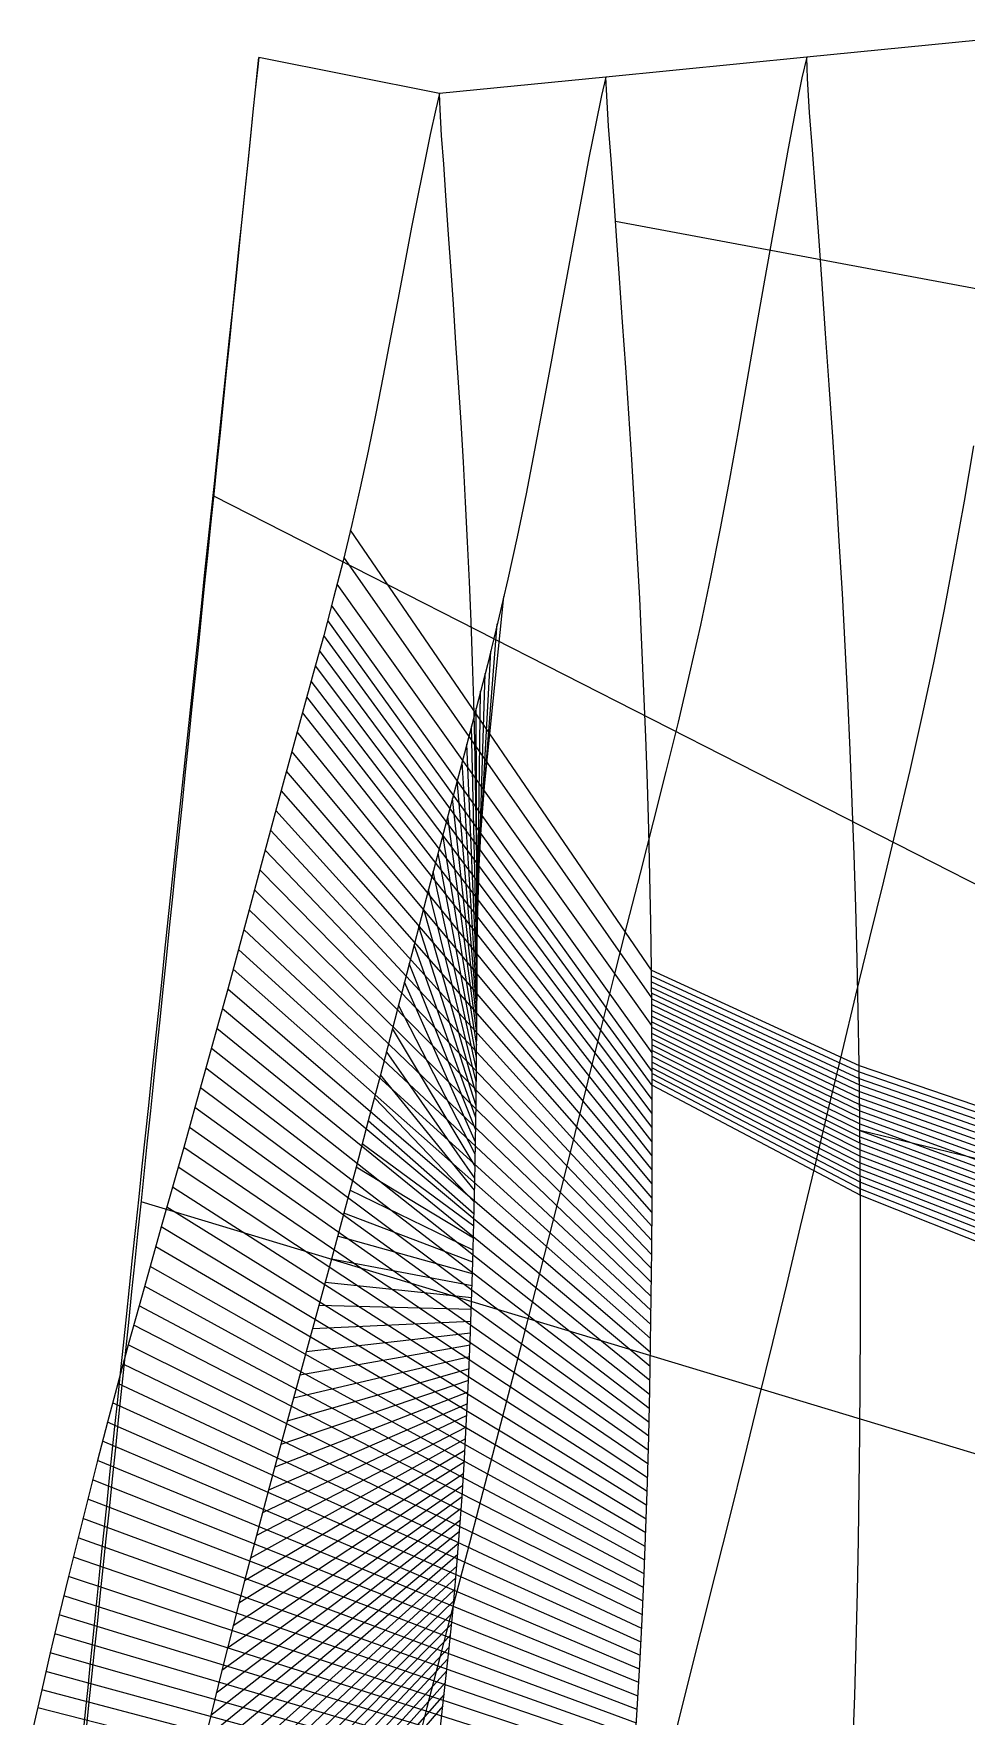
# Model space of a CAD drawing. Extents: x -427 to 427, y 0 to 209.
# Drawn here: x -426 to -396.5, y 140.7 to 193.9 of the extents above; entities that cross this region are included whole.
import ezdxf

# ---------------------------------------------------------------- set-up
doc = ezdxf.new("R2010")
doc.units = 0

msp = doc.modelspace()

# ---------------------------------------------------------------- linework, layer by layer
at = {"layer": 'default', "color": 5, "linetype": 'CONTINUOUS'}
for p, q in [((-393.973, 193.944, 198.374), (-401.545, 193.195, 212.43)), ((-418.894, 193.193, 255.9), (-418.935, 192.803, 255.917)), ((-413.169, 192.049, 239.203), (-418.894, 193.193, 255.9)), ((-401.545, 193.195, 212.43), (-407.899, 192.563, 226.097)), ((-401.545, 193.195, 212.43), (-401.695, 192.543, 212.407)), ((-418.935, 192.803, 255.917), (-419.001, 192.17, 255.945)), ((-407.899, 192.563, 226.097), (-413.169, 192.049, 239.203)), ((-407.899, 192.563, 226.097), (-408.036, 191.986, 226.084)), ((-401.695, 192.543, 212.407), (-401.912, 191.483, 212.381)), ((-419.001, 192.17, 255.945), (-419.075, 191.468, 255.977)), ((-413.169, 192.049, 239.203), (-413.291, 191.554, 239.198)), ((-408.036, 191.986, 226.084), (-408.236, 191.049, 226.072)), ((-419.075, 191.468, 255.977), (-419.156, 190.694, 256.011)), ((-413.291, 191.554, 239.198), (-413.47, 190.75, 239.196)), ((-401.912, 191.483, 212.381), (-402.129, 190.305, 212.363)), ((-408.236, 191.049, 226.072), (-408.437, 190.008, 226.068)), ((-419.156, 190.694, 256.011), (-419.243, 189.861, 256.048)), ((-413.47, 190.75, 239.196), (-413.648, 189.856, 239.202)), ((-402.129, 190.305, 212.363), (-402.364, 189.007, 212.346)), ((-419.243, 189.861, 256.048), (-419.335, 188.981, 256.087)), ((-413.648, 189.856, 239.202), (-413.843, 188.871, 239.208)), ((-408.437, 190.008, 226.068), (-408.654, 188.86, 226.065)), ((-419.335, 188.981, 256.087), (-419.431, 188.061, 256.128)), ((-413.843, 188.871, 239.208), (-414.053, 187.811, 239.215)), ((-408.654, 188.86, 226.065), (-408.889, 187.626, 226.061)), ((-402.364, 189.007, 212.346), (-402.619, 187.61, 212.327)), ((-419.431, 188.061, 256.128), (-419.53, 187.118, 256.17)), ((-414.053, 187.811, 239.215), (-414.27, 186.69, 239.224)), ((-408.889, 187.626, 226.061), (-409.132, 186.32, 226.06)), ((-338.025, 174.997, 242.953), (-407.597, 187.997, 226.556)), ((-402.619, 187.61, 212.327), (-402.882, 186.133, 212.31)), ((-419.53, 187.118, 256.17), (-419.629, 186.17, 256.212)), ((-414.27, 186.69, 239.224), (-414.493, 185.519, 239.235)), ((-419.629, 186.17, 256.212), (-419.728, 185.228, 256.254)), ((-409.132, 186.32, 226.06), (-409.381, 184.955, 226.06)), ((-402.882, 186.133, 212.31), (-403.152, 184.589, 212.295)), ((-414.493, 185.519, 239.235), (-414.72, 184.318, 239.246)), ((-419.728, 185.228, 256.254), (-419.825, 184.298, 256.295)), ((-409.381, 184.955, 226.06), (-409.635, 183.556, 226.06)), ((-403.152, 184.589, 212.295), (-403.428, 183.007, 212.279)), ((-419.825, 184.298, 256.295), (-419.922, 183.38, 256.336)), ((-414.72, 184.318, 239.246), (-414.951, 183.111, 239.257)), ((-419.922, 183.38, 256.336), (-420.017, 182.47, 256.376)), ((-409.635, 183.556, 226.06), (-409.894, 182.149, 226.06)), ((-414.951, 183.111, 239.257), (-415.187, 181.911, 239.266)), ((-403.428, 183.007, 212.279), (-403.708, 181.416, 212.262)), ((-420.017, 182.47, 256.376), (-420.113, 181.557, 256.417)), ((-415.187, 181.911, 239.266), (-415.427, 180.728, 239.271)), ((-409.894, 182.149, 226.06), (-410.157, 180.752, 226.057)), ((-420.113, 181.557, 256.417), (-420.211, 180.635, 256.457)), ((-403.708, 181.416, 212.262), (-403.993, 179.836, 212.242)), ((-420.211, 180.635, 256.457), (-420.309, 179.696, 256.499)), ((-415.427, 180.728, 239.271), (-415.677, 179.562, 239.272)), ((-410.157, 180.752, 226.057), (-410.427, 179.373, 226.049)), ((-396.26, 180.89, 198.046), (-396.561, 179.139, 198.005)), ((-420.309, 179.696, 256.499), (-420.41, 178.739, 256.541)), ((-403.993, 179.836, 212.242), (-404.285, 178.276, 212.217)), ((-415.677, 179.562, 239.272), (-415.941, 178.406, 239.268)), ((-410.427, 179.373, 226.049), (-410.707, 178.014, 226.037)), ((-396.561, 179.139, 198.005), (-396.871, 177.41, 197.958)), ((-420.41, 178.739, 256.541), (-420.513, 177.768, 256.584)), ((-415.941, 178.406, 239.268), (-416.222, 177.249, 239.258)), ((-410.707, 178.014, 226.037), (-411.003, 176.668, 226.017)), ((-404.285, 178.276, 212.217), (-404.589, 176.738, 212.185)), ((-420.513, 177.768, 256.584), (-420.616, 176.79, 256.627)), ((-416.222, 177.249, 239.258), (-416.521, 176.08, 239.243)), ((-396.871, 177.41, 197.958), (-397.192, 175.706, 197.902)), ((-420.616, 176.79, 256.627), (-420.72, 175.808, 256.671)), ((-411.003, 176.668, 226.017), (-411.318, 175.319, 225.989)), ((-404.589, 176.738, 212.185), (-404.91, 175.215, 212.143)), ((-416.521, 176.08, 239.243), (-416.836, 174.891, 239.223)), ((-411.991, 167.731, 241.399), (-411.131, 176.121, 226.005)), ((-420.72, 175.808, 256.671), (-420.824, 174.82, 256.714)), ((-411.318, 175.319, 225.989), (-411.654, 173.956, 225.954)), ((-397.192, 175.706, 197.902), (-397.533, 174.017, 197.834)), ((-420.824, 174.82, 256.714), (-420.929, 173.826, 256.758)), ((-416.836, 174.891, 239.223), (-417.165, 173.68, 239.201)), ((-411.988, 166.98, 241.456), (-411.34, 175.255, 225.985)), ((-404.91, 175.215, 212.143), (-405.253, 173.689, 212.091)), ((-411.984, 166.229, 241.512), (-411.549, 174.389, 225.964)), ((-420.929, 173.826, 256.758), (-421.034, 172.83, 256.802)), ((-411.654, 173.956, 225.954), (-412.009, 172.571, 225.913)), ((-397.533, 174.017, 197.834), (-397.895, 172.325, 197.754)), ((-417.165, 173.68, 239.201), (-417.503, 172.452, 239.177)), ((-411.98, 165.478, 241.569), (-411.725, 173.679, 225.946)), ((-405.253, 173.689, 212.091), (-405.618, 172.146, 212.03)), ((-421.034, 172.83, 256.802), (-421.139, 171.835, 256.846)), ((-411.979, 164.973, 241.607), (-411.867, 173.125, 225.929)), ((-417.503, 172.452, 239.177), (-417.843, 171.216, 239.153)), ((-412.009, 172.571, 225.913), (-412.378, 171.159, 225.868)), ((-411.98, 164.591, 241.635), (-412.009, 172.571, 225.913)), ((-405.618, 172.146, 212.03), (-406.004, 170.578, 211.961)), ((-397.895, 172.325, 197.754), (-398.282, 170.616, 197.661)), ((-421.139, 171.835, 256.846), (-421.243, 170.844, 256.89)), ((-411.98, 164.21, 241.663), (-412.156, 172.006, 225.895)), ((-417.843, 171.216, 239.153), (-418.181, 169.973, 239.13)), ((-412.378, 171.159, 225.868), (-412.758, 169.728, 225.82)), ((-411.981, 163.827, 241.691), (-412.304, 171.442, 225.877)), ((-421.243, 170.844, 256.89), (-421.347, 169.854, 256.934)), ((-411.983, 163.445, 241.718), (-412.454, 170.873, 225.858)), ((-406.004, 170.578, 211.961), (-406.406, 168.981, 211.886)), ((-398.282, 170.616, 197.661), (-398.691, 168.877, 197.558)), ((-411.985, 163.062, 241.746), (-412.606, 170.301, 225.839)), ((-421.347, 169.854, 256.934), (-421.452, 168.865, 256.978)), ((-418.181, 169.973, 239.13), (-418.519, 168.722, 239.107)), ((-412.758, 169.728, 225.82), (-413.14, 168.286, 225.772)), ((-411.987, 162.679, 241.773), (-412.758, 169.728, 225.82)), ((-411.99, 162.295, 241.801), (-412.911, 169.151, 225.801)), ((-406.406, 168.981, 211.886), (-406.819, 167.361, 211.807)), ((-421.452, 168.865, 256.978), (-421.556, 167.874, 257.021)), ((-418.519, 168.722, 239.107), (-418.856, 167.464, 239.085)), ((-411.993, 161.912, 241.828), (-413.064, 168.575, 225.782)), ((-398.691, 168.877, 197.558), (-399.118, 167.106, 197.448)), ((-421.556, 167.874, 257.021), (-421.661, 166.879, 257.065)), ((-413.14, 168.286, 225.772), (-413.521, 166.838, 225.725)), ((-411.996, 161.528, 241.855), (-413.216, 167.997, 225.763)), ((-418.856, 167.464, 239.085), (-419.194, 166.204, 239.064)), ((-412, 161.144, 241.882), (-413.369, 167.417, 225.744)), ((-406.819, 167.361, 211.807), (-407.235, 165.729, 211.728)), ((-421.661, 166.879, 257.065), (-421.767, 165.882, 257.109)), ((-413.521, 166.838, 225.725), (-413.9, 165.379, 225.68)), ((-412.004, 160.76, 241.909), (-413.521, 166.838, 225.725)), ((-399.118, 167.106, 197.448), (-399.556, 165.31, 197.333)), ((-412.009, 160.377, 241.936), (-413.673, 166.254, 225.707)), ((-421.767, 165.882, 257.109), (-421.872, 164.887, 257.153)), ((-419.194, 166.204, 239.064), (-419.533, 164.945, 239.042)), ((-407.235, 165.729, 211.728), (-407.649, 164.09, 211.651)), ((-413.9, 165.379, 225.68), (-414.28, 163.913, 225.635)), ((-412.013, 159.993, 241.963), (-413.825, 165.671, 225.689)), ((-399.556, 165.31, 197.333), (-399.997, 163.501, 197.217)), ((-421.872, 164.887, 257.153), (-421.976, 163.896, 257.197)), ((-419.533, 164.945, 239.042), (-419.873, 163.69, 239.019)), ((-412.019, 159.61, 241.989), (-413.976, 165.086, 225.671)), ((-412.024, 159.227, 242.016), (-414.128, 164.5, 225.653)), ((-421.976, 163.896, 257.197), (-422.08, 162.912, 257.241)), ((-419.873, 163.69, 239.019), (-420.216, 162.439, 238.994)), ((-414.28, 163.913, 225.635), (-414.66, 162.444, 225.59)), ((-412.029, 158.845, 242.042), (-414.28, 163.913, 225.635)), ((-407.649, 164.09, 211.651), (-408.062, 162.439, 211.574)), ((-412.036, 158.463, 242.068), (-414.47, 163.179, 225.612)), ((-399.997, 163.501, 197.217), (-400.436, 161.683, 197.103)), ((-422.08, 162.912, 257.241), (-422.183, 161.935, 257.284)), ((-420.216, 162.439, 238.994), (-420.563, 161.188, 238.969)), ((-414.66, 162.444, 225.59), (-415.041, 160.977, 225.544)), ((-412.043, 158.082, 242.094), (-414.66, 162.444, 225.59)), ((-408.062, 162.439, 211.574), (-408.474, 160.78, 211.499)), ((-422.183, 161.935, 257.284), (-422.286, 160.966, 257.327)), ((-412.05, 157.7, 242.12), (-414.85, 161.71, 225.567)), ((-400.436, 161.683, 197.103), (-400.874, 159.853, 196.991)), ((-422.286, 160.966, 257.327), (-422.387, 160.002, 257.369)), ((-420.563, 161.188, 238.969), (-420.913, 159.935, 238.942)), ((-415.041, 160.977, 225.544), (-415.424, 159.514, 225.497)), ((-412.057, 157.32, 242.145), (-415.041, 160.977, 225.544)), ((-408.474, 160.78, 211.499), (-408.887, 159.117, 211.423)), ((-422.387, 160.002, 257.369), (-422.489, 159.04, 257.412)), ((-420.913, 159.935, 238.942), (-421.268, 158.677, 238.915)), ((-412.066, 156.94, 242.17), (-415.232, 160.245, 225.521)), ((-400.874, 159.853, 196.991), (-401.312, 158.013, 196.879)), ((-415.424, 159.514, 225.497), (-415.809, 158.055, 225.449)), ((-412.074, 156.56, 242.196), (-415.424, 159.514, 225.497)), ((-422.489, 159.04, 257.412), (-422.59, 158.077, 257.454)), ((-408.887, 159.117, 211.423), (-409.302, 157.457, 211.347)), ((-347.059, 146.388, 252.908), (-399.859, 159.216, 215.749)), ((-421.268, 158.677, 238.915), (-421.624, 157.417, 238.887)), ((-412.083, 156.18, 242.221), (-415.616, 158.784, 225.473)), ((-422.59, 158.077, 257.454), (-422.692, 157.11, 257.497)), ((-415.809, 158.055, 225.449), (-416.199, 156.597, 225.4)), ((-412.093, 155.801, 242.245), (-415.809, 158.055, 225.449)), ((-401.312, 158.013, 196.879), (-401.75, 156.17, 196.768)), ((-421.624, 157.417, 238.887), (-421.98, 156.158, 238.859)), ((-412.103, 155.423, 242.27), (-416.004, 157.326, 225.425)), ((-409.302, 157.457, 211.347), (-409.718, 155.801, 211.27)), ((-422.692, 157.11, 257.497), (-422.793, 156.143, 257.54)), ((-422.793, 156.143, 257.54), (-422.895, 155.182, 257.583)), ((-421.98, 156.158, 238.859), (-422.332, 154.906, 238.832)), ((-416.199, 156.597, 225.4), (-416.593, 155.136, 225.348)), ((-412.113, 155.044, 242.295), (-416.199, 156.597, 225.4)), ((-401.75, 156.17, 196.768), (-402.189, 154.329, 196.655)), ((-412.124, 154.668, 242.318), (-416.396, 155.866, 225.374)), ((-409.718, 155.801, 211.27), (-410.138, 154.15, 211.19)), ((-422.895, 155.182, 257.583), (-422.994, 154.236, 257.624)), ((-416.593, 155.136, 225.348), (-416.992, 153.67, 225.295)), ((-412.136, 154.291, 242.342), (-416.593, 155.136, 225.348)), ((-422.332, 154.906, 238.832), (-422.68, 153.662, 238.805)), ((-422.994, 154.236, 257.624), (-423.091, 153.312, 257.665)), ((-412.148, 153.914, 242.366), (-416.793, 154.403, 225.322)), ((-410.138, 154.15, 211.19), (-410.562, 152.499, 211.109)), ((-402.189, 154.329, 196.655), (-402.631, 152.493, 196.541)), ((-422.68, 153.662, 238.805), (-423.022, 152.427, 238.78)), ((-416.992, 153.67, 225.295), (-417.393, 152.2, 225.242)), ((-412.161, 153.538, 242.389), (-416.992, 153.67, 225.295)), ((-423.091, 153.312, 257.665), (-423.186, 152.412, 257.705)), ((-412.174, 153.164, 242.412), (-417.192, 152.935, 225.269)), ((-423.022, 152.427, 238.78), (-423.356, 151.2, 238.758)), ((-423.186, 152.412, 257.705), (-423.278, 151.536, 257.744)), ((-412.202, 152.414, 242.458), (-417.593, 151.467, 225.215)), ((-412.188, 152.789, 242.435), (-417.393, 152.2, 225.242)), ((-410.562, 152.499, 211.109), (-410.991, 150.845, 211.025)), ((-402.631, 152.493, 196.541), (-403.076, 150.662, 196.425)), ((-417.393, 152.2, 225.242), (-417.793, 150.733, 225.189)), ((-412.218, 152.041, 242.48), (-417.793, 150.733, 225.189)), ((-423.278, 151.536, 257.744), (-423.367, 150.679, 257.782)), ((-412.234, 151.668, 242.503), (-417.991, 150.003, 225.162)), ((-423.356, 151.2, 238.758), (-423.681, 149.98, 238.737)), ((-412.268, 150.924, 242.546), (-418.385, 148.548, 225.111)), ((-412.25, 151.296, 242.525), (-418.19, 149.273, 225.136)), ((-410.991, 150.845, 211.025), (-411.424, 149.186, 210.939)), ((-423.367, 150.679, 257.782), (-423.455, 149.842, 257.819)), ((-412.286, 150.553, 242.567), (-418.581, 147.823, 225.085)), ((-417.793, 150.733, 225.189), (-418.19, 149.273, 225.136)), ((-403.076, 150.662, 196.425), (-403.525, 148.832, 196.306)), ((-423.681, 149.98, 238.737), (-423.997, 148.762, 238.72)), ((-423.455, 149.842, 257.819), (-423.54, 149.021, 257.856)), ((-412.324, 149.813, 242.609), (-418.965, 146.383, 225.036)), ((-412.304, 150.182, 242.589), (-418.773, 147.103, 225.061)), ((-412.344, 149.444, 242.629), (-419.153, 145.668, 225.013)), ((-418.19, 149.273, 225.136), (-418.581, 147.823, 225.085)), ((-423.997, 148.762, 238.72), (-424.307, 147.541, 238.704)), ((-423.54, 149.021, 257.856), (-423.624, 148.216, 257.892)), ((-412.386, 148.706, 242.67), (-419.524, 144.242, 224.969)), ((-412.365, 149.075, 242.65), (-419.341, 144.953, 224.99)), ((-411.424, 149.186, 210.939), (-411.861, 147.523, 210.853)), ((-403.525, 148.832, 196.306), (-403.981, 146.998, 196.184)), ((-423.624, 148.216, 257.892), (-423.706, 147.425, 257.927)), ((-412.409, 148.339, 242.689), (-419.706, 143.53, 224.948)), ((-412.456, 147.606, 242.727), (-420.062, 142.11, 224.909)), ((-412.433, 147.973, 242.708), (-419.884, 142.82, 224.928)), ((-418.581, 147.823, 225.085), (-418.965, 146.383, 225.036)), ((-424.307, 147.541, 238.704), (-424.611, 146.316, 238.692)), ((-423.706, 147.425, 257.927), (-423.787, 146.648, 257.962)), ((-412.482, 147.241, 242.745), (-420.236, 141.399, 224.891)), ((-411.861, 147.523, 210.853), (-412.296, 145.862, 210.766)), ((-423.787, 146.648, 257.962), (-423.866, 145.883, 257.996)), ((-412.508, 146.876, 242.763), (-420.41, 140.688, 224.873)), ((-403.981, 146.998, 196.184), (-404.441, 145.158, 196.06)), ((-424.611, 146.316, 238.692), (-424.912, 145.09, 238.68)), ((-412.563, 146.146, 242.799), (-420.752, 139.26, 224.841)), ((-412.535, 146.511, 242.781), (-420.581, 139.974, 224.857)), ((-418.965, 146.383, 225.036), (-419.341, 144.953, 224.99)), ((-423.866, 145.883, 257.996), (-423.943, 145.132, 258.03)), ((-412.593, 145.781, 242.815), (-420.92, 138.546, 224.825)), ((-412.296, 145.862, 210.766), (-412.728, 144.21, 210.681)), ((-424.912, 145.09, 238.68), (-425.207, 143.871, 238.67)), ((-423.943, 145.132, 258.03), (-424.019, 144.393, 258.063)), ((-412.654, 145.051, 242.849), (-421.254, 137.121, 224.796)), ((-412.623, 145.416, 242.832), (-421.089, 137.831, 224.81)), ((-419.341, 144.953, 224.99), (-419.706, 143.53, 224.948)), ((-404.441, 145.158, 196.06), (-404.903, 143.314, 195.934)), ((-412.687, 144.685, 242.864), (-421.42, 136.41, 224.781)), ((-425.207, 143.871, 238.67), (-425.493, 142.67, 238.661)), ((-424.019, 144.393, 258.063), (-424.094, 143.668, 258.096)), ((-412.753, 143.953, 242.896), (-421.741, 135.011, 224.755)), ((-412.72, 144.319, 242.88), (-421.581, 135.711, 224.768)), ((-412.728, 144.21, 210.681), (-413.154, 142.568, 210.598)), ((-424.094, 143.668, 258.096), (-424.166, 142.955, 258.128)), ((-412.79, 143.584, 242.911), (-421.894, 134.328, 224.743)), ((-419.706, 143.53, 224.948), (-420.062, 142.11, 224.909)), ((-424.166, 142.955, 258.128), (-424.238, 142.256, 258.16)), ((-412.863, 142.847, 242.94), (-422.189, 132.979, 224.724)), ((-412.827, 143.216, 242.926), (-422.047, 133.645, 224.732)), ((-404.903, 143.314, 195.934), (-405.366, 141.473, 195.809)), ((-425.493, 142.67, 238.661), (-425.765, 141.498, 238.655)), ((-412.902, 142.476, 242.955), (-422.331, 132.313, 224.715)), ((-413.154, 142.568, 210.598), (-413.572, 140.938, 210.518)), ((-424.238, 142.256, 258.16), (-424.307, 141.574, 258.191)), ((-412.941, 142.103, 242.969), (-422.462, 131.663, 224.711)), ((-420.062, 142.11, 224.909), (-420.41, 140.688, 224.873)), ((-425.765, 141.498, 238.655), (-426.019, 140.355, 238.653)), ((-424.307, 141.574, 258.191), (-424.374, 140.909, 258.221)), ((-413.021, 141.357, 242.997), (-422.71, 130.379, 224.705)), ((-412.981, 141.731, 242.983), (-422.593, 131.014, 224.706)), ((-405.366, 141.473, 195.809), (-405.824, 139.641, 195.685)), ((-424.374, 140.909, 258.221), (-424.439, 140.264, 258.25)), ((-413.063, 140.981, 243.01), (-422.828, 129.744, 224.705)), ((-420.41, 140.688, 224.873), (-420.752, 139.26, 224.841)), ((-413.572, 140.938, 210.518), (-413.98, 139.32, 210.441))]:
    msp.add_line(p, q, dxfattribs=at)
at = {"layer": 'default', "color": 3, "linetype": 'CONTINUOUS'}
for p, q in [((-418.934, 192.802, 255.918), (-418.894, 193.193, 255.9)), ((-401.519, 192.528, 212.492), (-401.545, 193.195, 212.43)), ((-418.998, 192.169, 255.946), (-418.934, 192.802, 255.918)), ((-407.877, 191.972, 226.149), (-407.899, 192.563, 226.097)), ((-401.455, 191.449, 212.602), (-401.519, 192.528, 212.492)), ((-419.069, 191.473, 255.978), (-418.998, 192.169, 255.946)), ((-413.151, 191.541, 239.246), (-413.169, 192.049, 239.203)), ((-407.821, 191.016, 226.242), (-407.877, 191.972, 226.149)), ((-419.147, 190.707, 256.012), (-419.069, 191.473, 255.978)), ((-413.105, 190.719, 239.323), (-413.151, 191.541, 239.246)), ((-401.364, 190.261, 212.734), (-401.455, 191.449, 212.602)), ((-407.74, 189.964, 226.353), (-407.821, 191.016, 226.242)), ((-419.232, 189.874, 256.05), (-419.147, 190.707, 256.012)), ((-413.038, 189.813, 239.412), (-413.105, 190.719, 239.323)), ((-401.265, 188.951, 212.878), (-401.364, 190.261, 212.734)), ((-419.323, 188.989, 256.09), (-419.232, 189.874, 256.05)), ((-412.965, 188.815, 239.511), (-413.038, 189.813, 239.412)), ((-407.654, 188.804, 226.473), (-407.74, 189.964, 226.353)), ((-419.417, 188.066, 256.132), (-419.323, 188.989, 256.09)), ((-412.891, 187.732, 239.616), (-412.965, 188.815, 239.511)), ((-407.565, 187.544, 226.602), (-407.654, 188.804, 226.473)), ((-401.164, 187.529, 213.032), (-401.265, 188.951, 212.878)), ((-419.514, 187.118, 256.175), (-419.417, 188.066, 256.132)), ((-412.812, 186.58, 239.728), (-412.891, 187.732, 239.616)), ((-419.612, 186.155, 256.218), (-419.514, 187.118, 256.175)), ((-407.47, 186.205, 226.74), (-407.565, 187.544, 226.602)), ((-401.056, 186.018, 213.195), (-401.164, 187.529, 213.032)), ((-412.73, 185.381, 239.844), (-412.812, 186.58, 239.728)), ((-419.711, 185.186, 256.262), (-419.612, 186.155, 256.218)), ((-407.372, 184.811, 226.882), (-407.47, 186.205, 226.74)), ((-400.945, 184.444, 213.365), (-401.056, 186.018, 213.195)), ((-419.81, 184.215, 256.306), (-419.711, 185.186, 256.262)), ((-412.649, 184.147, 239.963), (-412.73, 185.381, 239.844)), ((-407.274, 183.377, 227.028), (-407.372, 184.811, 226.882)), ((-400.833, 182.825, 213.538), (-400.945, 184.444, 213.365)), ((-419.909, 183.243, 256.349), (-419.81, 184.215, 256.306)), ((-412.568, 182.894, 240.083), (-412.649, 184.147, 239.963)), ((-407.177, 181.92, 227.175), (-407.274, 183.377, 227.028)), ((-420.008, 182.272, 256.393), (-419.909, 183.243, 256.349)), ((-412.489, 181.634, 240.203), (-412.568, 182.894, 240.083)), ((-400.722, 181.18, 213.713), (-400.833, 182.825, 213.538)), ((-420.108, 181.302, 256.437), (-420.008, 182.272, 256.393)), ((-407.083, 180.455, 227.321), (-407.177, 181.92, 227.175)), ((-420.207, 180.333, 256.481), (-420.108, 181.302, 256.437)), ((-412.415, 180.373, 240.321), (-412.489, 181.634, 240.203)), ((-400.614, 179.526, 213.887), (-400.722, 181.18, 213.713)), ((-420.306, 179.362, 256.525), (-420.207, 180.333, 256.481)), ((-412.346, 179.11, 240.438), (-412.415, 180.373, 240.321)), ((-406.993, 178.989, 227.466), (-407.083, 180.455, 227.321)), ((-420.406, 178.39, 256.568), (-420.306, 179.362, 256.525)), ((-309.183, 122.644, 355.545), (-420.312, 179.301, 256.527)), ((-412.282, 177.848, 240.553), (-412.346, 179.11, 240.438)), ((-400.512, 177.871, 214.058), (-400.614, 179.526, 213.887)), ((-406.909, 177.521, 227.608), (-406.993, 178.989, 227.466)), ((-420.505, 177.418, 256.612), (-420.406, 178.39, 256.568)), ((-412.224, 176.589, 240.666), (-412.282, 177.848, 240.553)), ((-406.831, 176.053, 227.748), (-406.909, 177.521, 227.608)), ((-400.415, 176.213, 214.227), (-400.512, 177.871, 214.058)), ((-420.605, 176.446, 256.656), (-420.505, 177.418, 256.612)), ((-420.705, 175.473, 256.7), (-420.605, 176.446, 256.656)), ((-412.172, 175.331, 240.776), (-412.224, 176.589, 240.666)), ((-406.76, 174.589, 227.885), (-406.831, 176.053, 227.748)), ((-400.325, 174.556, 214.392), (-400.415, 176.213, 214.227)), ((-420.805, 174.496, 256.744), (-420.705, 175.473, 256.7)), ((-412.127, 174.072, 240.885), (-412.172, 175.331, 240.776)), ((-420.905, 173.516, 256.788), (-420.805, 174.496, 256.744)), ((-406.696, 173.126, 228.019), (-406.76, 174.589, 227.885)), ((-400.243, 172.903, 214.554), (-400.325, 174.556, 214.392)), ((-412.087, 172.811, 240.991), (-412.127, 174.072, 240.885)), ((-421.006, 172.535, 256.832), (-420.905, 173.516, 256.788)), ((-412.054, 171.55, 241.095), (-412.087, 172.811, 240.991)), ((-406.639, 171.662, 228.15), (-406.696, 173.126, 228.019)), ((-400.168, 171.251, 214.712), (-400.243, 172.903, 214.554)), ((-421.107, 171.551, 256.876), (-421.006, 172.535, 256.832)), ((-406.589, 170.196, 228.279), (-406.639, 171.662, 228.15)), ((-421.209, 170.564, 256.921), (-421.107, 171.551, 256.876)), ((-412.026, 170.291, 241.198), (-412.054, 171.55, 241.095)), ((-400.102, 169.598, 214.866), (-400.168, 171.251, 214.712)), ((-421.31, 169.574, 256.965), (-421.209, 170.564, 256.921)), ((-412.006, 169.03, 241.298), (-412.026, 170.291, 241.198)), ((-406.546, 168.73, 228.405), (-406.589, 170.196, 228.279)), ((-421.412, 168.585, 257.01), (-421.31, 169.574, 256.965)), ((-400.043, 167.942, 215.017), (-400.102, 169.598, 214.866)), ((-411.992, 167.766, 241.396), (-412.006, 169.03, 241.298)), ((-421.514, 167.597, 257.054), (-421.412, 168.585, 257.01)), ((-406.51, 167.265, 228.528), (-406.546, 168.73, 228.405)), ((-399.991, 166.287, 215.164), (-400.043, 167.942, 215.017)), ((-421.615, 166.613, 257.098), (-421.514, 167.597, 257.054)), ((-411.983, 166.498, 241.493), (-411.992, 167.766, 241.396)), ((-406.481, 165.799, 228.648), (-406.51, 167.265, 228.528)), ((-421.716, 165.631, 257.142), (-421.615, 166.613, 257.098)), ((-411.979, 165.228, 241.588), (-411.983, 166.498, 241.493)), ((-399.947, 164.632, 215.307), (-399.991, 166.287, 215.164)), ((-406.46, 164.328, 228.765), (-406.481, 165.799, 228.648)), ((-421.817, 164.654, 257.186), (-421.716, 165.631, 257.142)), ((-411.98, 163.955, 241.681), (-411.979, 165.228, 241.588)), ((-421.917, 163.68, 257.23), (-421.817, 164.654, 257.186)), ((-406.445, 162.853, 228.88), (-406.46, 164.328, 228.765)), ((-399.911, 162.977, 215.446), (-399.947, 164.632, 215.307)), ((-422.017, 162.711, 257.273), (-421.917, 163.68, 257.23)), ((-411.987, 162.679, 241.773), (-411.98, 163.955, 241.681)), ((-422.117, 161.747, 257.316), (-422.017, 162.711, 257.273)), ((-411.997, 161.4, 241.864), (-411.987, 162.679, 241.773)), ((-406.435, 161.376, 228.993), (-406.445, 162.853, 228.88)), ((-399.884, 161.316, 215.582), (-399.911, 162.977, 215.446)), ((-422.216, 160.787, 257.36), (-422.117, 161.747, 257.316)), ((-412.011, 160.121, 241.954), (-411.997, 161.4, 241.864)), ((-406.432, 159.896, 229.104), (-406.435, 161.376, 228.993)), ((-399.863, 159.65, 215.716), (-399.884, 161.316, 215.582)), ((-422.314, 159.832, 257.402), (-422.216, 160.787, 257.36)), ((-412.029, 158.845, 242.042), (-412.011, 160.121, 241.954)), ((-406.434, 158.411, 229.213), (-406.432, 159.896, 229.104)), ((-422.413, 158.881, 257.445), (-422.314, 159.832, 257.402)), ((-399.848, 157.981, 215.846), (-399.863, 159.65, 215.716)), ((-422.51, 157.935, 257.487), (-422.413, 158.881, 257.445)), ((-412.052, 157.573, 242.128), (-412.029, 158.845, 242.042)), ((-406.441, 156.924, 229.32), (-406.434, 158.411, 229.213)), ((-422.608, 156.989, 257.53), (-422.51, 157.935, 257.487)), ((-399.84, 156.309, 215.973), (-399.848, 157.981, 215.846)), ((-412.08, 156.306, 242.213), (-412.052, 157.573, 242.128)), ((-422.707, 156.039, 257.572), (-422.608, 156.989, 257.53)), ((-309.183, 122.644, 355.545), (-422.612, 156.954, 257.531)), ((-406.452, 155.435, 229.425), (-406.441, 156.924, 229.32)), ((-412.113, 155.044, 242.295), (-412.08, 156.306, 242.213)), ((-399.838, 154.633, 216.098), (-399.84, 156.309, 215.973)), ((-422.806, 155.081, 257.615), (-422.707, 156.039, 257.572)), ((-422.907, 154.113, 257.658), (-422.806, 155.081, 257.615)), ((-406.467, 153.951, 229.529), (-406.452, 155.435, 229.425)), ((-412.152, 153.788, 242.374), (-412.113, 155.044, 242.295)), ((-399.842, 152.952, 216.221), (-399.838, 154.633, 216.098)), ((-423.008, 153.134, 257.702), (-422.907, 154.113, 257.658)), ((-412.197, 152.539, 242.451), (-412.152, 153.788, 242.374)), ((-406.488, 152.472, 229.63), (-406.467, 153.951, 229.529)), ((-423.111, 152.146, 257.746), (-423.008, 153.134, 257.702)), ((-399.849, 151.271, 216.341), (-399.842, 152.952, 216.221)), ((-412.25, 151.296, 242.525), (-412.197, 152.539, 242.451)), ((-406.514, 150.998, 229.728), (-406.488, 152.472, 229.63)), ((-423.215, 151.15, 257.79), (-423.111, 152.146, 257.746)), ((-423.318, 150.151, 257.835), (-423.215, 151.15, 257.79)), ((-412.31, 150.059, 242.596), (-412.25, 151.296, 242.525)), ((-406.547, 149.53, 229.824), (-406.514, 150.998, 229.728)), ((-399.862, 149.594, 216.459), (-399.849, 151.271, 216.341)), ((-423.422, 149.159, 257.879), (-423.318, 150.151, 257.835)), ((-412.378, 148.829, 242.663), (-412.31, 150.059, 242.596)), ((-406.586, 148.068, 229.916), (-406.547, 149.53, 229.824)), ((-399.88, 147.923, 216.573), (-399.862, 149.594, 216.459)), ((-423.523, 148.18, 257.923), (-423.422, 149.159, 257.879)), ((-412.456, 147.606, 242.727), (-412.378, 148.829, 242.663)), ((-423.623, 147.22, 257.966), (-423.523, 148.18, 257.923)), ((-412.544, 146.389, 242.787), (-412.456, 147.606, 242.727)), ((-406.633, 146.615, 230.004), (-406.586, 148.068, 229.916)), ((-399.905, 146.258, 216.685), (-399.88, 147.923, 216.573)), ((-423.721, 146.28, 258.008), (-423.623, 147.22, 257.966)), ((-406.688, 145.168, 230.089), (-406.633, 146.615, 230.004)), ((-423.817, 145.36, 258.049), (-423.721, 146.28, 258.008)), ((-412.643, 145.173, 242.843), (-412.544, 146.389, 242.787)), ((-399.937, 144.6, 216.792), (-399.905, 146.258, 216.685)), ((-423.91, 144.461, 258.089), (-423.817, 145.36, 258.049)), ((-412.753, 143.953, 242.896), (-412.643, 145.173, 242.843)), ((-406.752, 143.729, 230.169), (-406.688, 145.168, 230.089)), ((-424.002, 143.585, 258.128), (-423.91, 144.461, 258.089)), ((-399.976, 142.949, 216.895), (-399.937, 144.6, 216.792)), ((-412.875, 142.724, 242.945), (-412.753, 143.953, 242.896)), ((-424.091, 142.735, 258.166), (-424.002, 143.585, 258.128)), ((-406.825, 142.297, 230.246), (-406.752, 143.729, 230.169)), ((-400.023, 141.306, 216.994), (-399.976, 142.949, 216.895)), ((-424.177, 141.912, 258.202), (-424.091, 142.735, 258.166)), ((-413.007, 141.483, 242.992), (-412.875, 142.724, 242.945)), ((-406.908, 140.874, 230.317), (-406.825, 142.297, 230.246)), ((-424.26, 141.121, 258.237), (-424.177, 141.912, 258.202)), ((-413.147, 140.229, 243.037), (-413.007, 141.483, 242.992)), ((-400.08, 139.672, 217.087), (-400.023, 141.306, 216.994)), ((-424.339, 140.367, 258.271), (-424.26, 141.121, 258.237)), ((-407.003, 139.458, 230.384), (-406.908, 140.874, 230.317))]:
    msp.add_line(p, q, dxfattribs=at)
at = {"layer": 'default', "color": 1, "linetype": 'CONTINUOUS'}
for p, q in [((-406.46, 164.288, 228.768), (-415.986, 178.223, 239.266)), ((-406.452, 163.414, 228.836), (-416.2, 177.366, 239.257)), ((-406.445, 162.541, 228.903), (-416.414, 176.508, 239.248)), ((-406.438, 161.667, 228.971), (-416.584, 175.842, 239.239)), ((-406.435, 161.08, 229.015), (-416.71, 175.366, 239.231)), ((-406.434, 160.636, 229.048), (-416.836, 174.891, 239.223)), ((-406.433, 160.192, 229.082), (-416.968, 174.407, 239.214)), ((-406.432, 159.747, 229.115), (-417.1, 173.922, 239.206)), ((-406.433, 159.302, 229.147), (-417.233, 173.435, 239.196)), ((-406.433, 158.857, 229.18), (-417.368, 172.944, 239.187)), ((-406.434, 158.411, 229.213), (-417.503, 172.452, 239.177)), ((-406.436, 157.965, 229.245), (-417.673, 171.834, 239.165)), ((-406.438, 157.519, 229.277), (-417.843, 171.216, 239.153)), ((-406.44, 157.072, 229.309), (-418.012, 170.594, 239.141)), ((-406.443, 156.626, 229.341), (-418.181, 169.973, 239.13)), ((-406.446, 156.18, 229.373), (-418.35, 169.347, 239.118)), ((-406.45, 155.733, 229.404), (-418.519, 168.722, 239.107)), ((-406.453, 155.287, 229.436), (-418.688, 168.093, 239.096)), ((-406.458, 154.842, 229.467), (-418.856, 167.464, 239.085)), ((-406.463, 154.396, 229.498), (-419.025, 166.834, 239.075)), ((-406.467, 153.951, 229.529), (-419.194, 166.204, 239.064)), ((-406.473, 153.507, 229.559), (-419.364, 165.575, 239.053)), ((-406.479, 153.063, 229.59), (-419.533, 164.945, 239.042)), ((-406.486, 152.62, 229.62), (-419.703, 164.318, 239.03)), ((-406.493, 152.177, 229.65), (-419.873, 163.69, 239.019)), ((-406.501, 151.735, 229.679), (-420.045, 163.065, 239.006)), ((-406.509, 151.293, 229.709), (-420.216, 162.439, 238.994)), ((-406.517, 150.851, 229.738), (-420.389, 161.813, 238.982)), ((-406.527, 150.411, 229.766), (-420.563, 161.188, 238.969)), ((-406.537, 149.97, 229.795), (-420.738, 160.561, 238.956)), ((-406.547, 149.53, 229.824), (-420.913, 159.935, 238.942)), ((-406.559, 149.091, 229.851), (-421.09, 159.306, 238.929)), ((-406.57, 148.653, 229.879), (-421.268, 158.677, 238.915)), ((-406.582, 148.215, 229.906), (-421.446, 158.047, 238.901)), ((-406.596, 147.778, 229.933), (-421.624, 157.417, 238.887)), ((-406.61, 147.341, 229.96), (-421.802, 156.788, 238.873)), ((-406.624, 146.905, 229.986), (-421.98, 156.158, 238.859)), ((-406.639, 146.47, 230.013), (-422.156, 155.532, 238.845)), ((-406.655, 146.036, 230.038), (-422.332, 154.906, 238.832)), ((-406.672, 145.602, 230.063), (-422.506, 154.284, 238.818)), ((-406.688, 145.168, 230.089), (-422.68, 153.662, 238.805)), ((-406.707, 144.736, 230.113), (-422.851, 153.044, 238.793)), ((-406.726, 144.304, 230.137), (-423.022, 152.427, 238.78)), ((-406.745, 143.873, 230.161), (-423.189, 151.813, 238.769)), ((-406.766, 143.442, 230.185), (-423.356, 151.2, 238.758)), ((-406.788, 143.013, 230.208), (-423.518, 150.59, 238.747)), ((-406.81, 142.583, 230.231), (-423.681, 149.98, 238.737)), ((-406.833, 142.155, 230.253), (-423.839, 149.371, 238.728)), ((-406.858, 141.728, 230.274), (-423.997, 148.762, 238.72)), ((-406.883, 141.301, 230.296), (-424.152, 148.151, 238.712)), ((-406.908, 140.874, 230.317), (-424.307, 147.541, 238.704)), ((-406.936, 140.449, 230.337), (-424.459, 146.929, 238.698)), ((-406.965, 140.024, 230.357), (-424.611, 146.316, 238.692)), ((-406.993, 139.6, 230.377), (-424.761, 145.703, 238.686)), ((-407.024, 139.175, 230.396), (-424.912, 145.09, 238.68)), ((-407.057, 138.75, 230.414), (-425.059, 144.48, 238.675)), ((-407.089, 138.326, 230.432), (-425.207, 143.871, 238.67)), ((-407.123, 137.901, 230.45), (-425.35, 143.271, 238.666)), ((-407.159, 137.475, 230.467), (-425.493, 142.67, 238.661)), ((-407.196, 137.049, 230.484), (-425.629, 142.084, 238.658)), ((-407.232, 136.623, 230.5), (-425.765, 141.498, 238.655)), ((-407.272, 136.193, 230.516), (-425.892, 140.927, 238.654))]:
    msp.add_line(p, q, dxfattribs=at)
at = {"layer": 'default', "color": 2, "linetype": 'CONTINUOUS'}
for p, q in [((-406.46, 164.288, 228.768), (-399.883, 161.27, 215.586)), ((-406.458, 164.106, 228.782), (-406.46, 164.106, 228.768)), ((-406.458, 164.106, 228.782), (-399.881, 161.065, 215.603)), ((-406.456, 163.924, 228.796), (-406.458, 163.924, 228.782)), ((-406.456, 163.924, 228.796), (-399.878, 160.859, 215.619)), ((-406.454, 163.742, 228.811), (-406.456, 163.742, 228.796)), ((-406.454, 163.742, 228.811), (-399.875, 160.654, 215.635)), ((-406.452, 163.561, 228.825), (-406.454, 163.561, 228.811)), ((-406.452, 163.561, 228.825), (-399.873, 160.449, 215.652)), ((-406.45, 163.379, 228.839), (-406.452, 163.379, 228.825)), ((-406.45, 163.379, 228.839), (-399.87, 160.243, 215.668)), ((-406.448, 163.197, 228.853), (-406.45, 163.197, 228.839)), ((-406.448, 163.197, 228.853), (-399.868, 160.038, 215.685)), ((-406.446, 163.015, 228.868), (-406.448, 163.015, 228.853)), ((-406.446, 163.015, 228.868), (-399.865, 159.832, 215.701)), ((-406.444, 162.833, 228.882), (-406.446, 162.833, 228.868)), ((-406.444, 162.833, 228.882), (-399.862, 159.627, 215.717)), ((-406.443, 162.651, 228.896), (-406.444, 162.651, 228.882)), ((-406.443, 162.651, 228.896), (-399.861, 159.422, 215.733)), ((-406.442, 162.47, 228.909), (-406.443, 162.47, 228.896)), ((-406.442, 162.47, 228.909), (-399.859, 159.216, 215.749)), ((-406.441, 162.288, 228.923), (-406.442, 162.288, 228.909)), ((-406.441, 162.288, 228.923), (-399.857, 159.011, 215.766)), ((-406.44, 162.106, 228.937), (-406.441, 162.106, 228.923)), ((-406.44, 162.106, 228.937), (-399.855, 158.806, 215.782)), ((-406.439, 161.924, 228.951), (-406.44, 161.924, 228.937)), ((-406.439, 161.924, 228.951), (-399.854, 158.6, 215.798)), ((-406.438, 161.742, 228.965), (-406.439, 161.742, 228.951)), ((-406.438, 161.742, 228.965), (-399.852, 158.395, 215.814)), ((-406.436, 161.561, 228.979), (-406.438, 161.561, 228.965)), ((-406.436, 161.561, 228.979), (-399.85, 158.19, 215.83)), ((-406.435, 161.379, 228.993), (-406.436, 161.379, 228.979)), ((-406.435, 161.379, 228.993), (-399.848, 157.984, 215.846)), ((-406.435, 161.197, 229.006), (-399.847, 157.779, 215.861)), ((-406.435, 161.197, 229.006), (-406.435, 161.197, 228.993)), ((-406.434, 161.015, 229.02), (-406.435, 161.015, 229.006)), ((-406.434, 161.015, 229.02), (-399.846, 157.574, 215.877)), ((-399.883, 161.27, 215.586), (-392.13, 158.625, 202.027)), ((-399.881, 161.065, 215.603), (-399.883, 161.27, 215.586)), ((-399.881, 161.065, 215.603), (-399.883, 161.065, 215.586)), ((-399.881, 161.065, 215.603), (-392.127, 158.398, 202.045)), ((-399.878, 160.859, 215.619), (-399.881, 161.065, 215.603)), ((-406.434, 160.834, 229.034), (-399.845, 157.369, 215.893)), ((-406.434, 160.834, 229.034), (-406.434, 160.834, 229.02)), ((-406.434, 160.652, 229.047), (-399.844, 157.163, 215.908)), ((-406.434, 160.652, 229.047), (-406.434, 160.652, 229.034)), ((-399.878, 160.859, 215.619), (-399.881, 160.859, 215.603)), ((-399.878, 160.859, 215.619), (-392.124, 158.17, 202.064)), ((-399.875, 160.654, 215.635), (-399.878, 160.859, 215.619)), ((-399.875, 160.654, 215.635), (-399.878, 160.654, 215.619)), ((-399.875, 160.654, 215.635), (-392.12, 157.943, 202.083)), ((-399.873, 160.449, 215.652), (-399.875, 160.654, 215.635)), ((-399.873, 160.449, 215.652), (-399.875, 160.449, 215.635)), ((-399.873, 160.449, 215.652), (-392.117, 157.716, 202.101)), ((-399.87, 160.243, 215.668), (-399.873, 160.449, 215.652)), ((-399.87, 160.243, 215.668), (-399.873, 160.243, 215.652)), ((-399.87, 160.243, 215.668), (-392.114, 157.489, 202.12)), ((-399.868, 160.038, 215.685), (-399.87, 160.243, 215.668)), ((-399.868, 160.038, 215.685), (-399.87, 160.038, 215.668)), ((-399.868, 160.038, 215.685), (-392.111, 157.261, 202.138)), ((-399.865, 159.832, 215.701), (-399.868, 160.038, 215.685)), ((-399.865, 159.832, 215.701), (-399.868, 159.832, 215.685)), ((-399.865, 159.832, 215.701), (-392.107, 157.034, 202.157)), ((-399.862, 159.627, 215.717), (-399.865, 159.832, 215.701)), ((-399.862, 159.627, 215.717), (-399.865, 159.627, 215.701)), ((-399.862, 159.627, 215.717), (-392.104, 156.807, 202.176)), ((-399.861, 159.422, 215.733), (-399.862, 159.627, 215.717)), ((-399.861, 159.422, 215.733), (-399.862, 159.422, 215.717)), ((-399.861, 159.422, 215.733), (-392.102, 156.579, 202.194)), ((-399.859, 159.216, 215.749), (-399.861, 159.422, 215.733)), ((-399.859, 159.216, 215.749), (-399.861, 159.216, 215.733)), ((-399.859, 159.216, 215.749), (-392.1, 156.352, 202.212)), ((-399.857, 159.011, 215.766), (-399.859, 159.216, 215.749)), ((-399.857, 159.011, 215.766), (-399.859, 159.011, 215.749)), ((-399.857, 159.011, 215.766), (-392.097, 156.125, 202.23)), ((-399.855, 158.806, 215.782), (-399.857, 159.011, 215.766)), ((-399.855, 158.806, 215.782), (-399.857, 158.806, 215.766)), ((-399.855, 158.806, 215.782), (-392.095, 155.898, 202.248)), ((-399.854, 158.6, 215.798), (-399.855, 158.806, 215.782)), ((-399.854, 158.6, 215.798), (-399.855, 158.6, 215.782)), ((-399.854, 158.6, 215.798), (-392.093, 155.67, 202.266)), ((-399.852, 158.395, 215.814), (-399.854, 158.6, 215.798)), ((-399.852, 158.395, 215.814), (-399.854, 158.395, 215.798)), ((-399.852, 158.395, 215.814), (-392.09, 155.443, 202.284)), ((-399.85, 158.19, 215.83), (-399.852, 158.395, 215.814)), ((-399.85, 158.19, 215.83), (-399.852, 158.19, 215.814)), ((-399.85, 158.19, 215.83), (-392.088, 155.216, 202.302)), ((-399.848, 157.984, 215.846), (-399.85, 158.19, 215.83)), ((-399.848, 157.984, 215.846), (-399.85, 157.984, 215.83)), ((-399.848, 157.984, 215.846), (-392.086, 154.989, 202.32)), ((-399.847, 157.779, 215.861), (-399.848, 157.984, 215.846)), ((-399.847, 157.779, 215.861), (-399.848, 157.779, 215.846)), ((-399.847, 157.779, 215.861), (-392.084, 154.762, 202.338)), ((-399.846, 157.574, 215.877), (-399.847, 157.779, 215.861)), ((-399.846, 157.574, 215.877), (-399.847, 157.574, 215.861)), ((-399.846, 157.574, 215.877), (-392.083, 154.534, 202.356)), ((-399.845, 157.369, 215.893), (-399.846, 157.574, 215.877)), ((-399.845, 157.369, 215.893), (-399.846, 157.369, 215.877)), ((-399.845, 157.369, 215.893), (-392.081, 154.307, 202.373)), ((-399.844, 157.163, 215.908), (-399.845, 157.369, 215.893)), ((-399.844, 157.163, 215.908), (-399.845, 157.163, 215.893)), ((-399.844, 157.163, 215.908), (-392.08, 154.08, 202.391))]:
    msp.add_line(p, q, dxfattribs=at)

doc.saveas('drawing.dxf')
